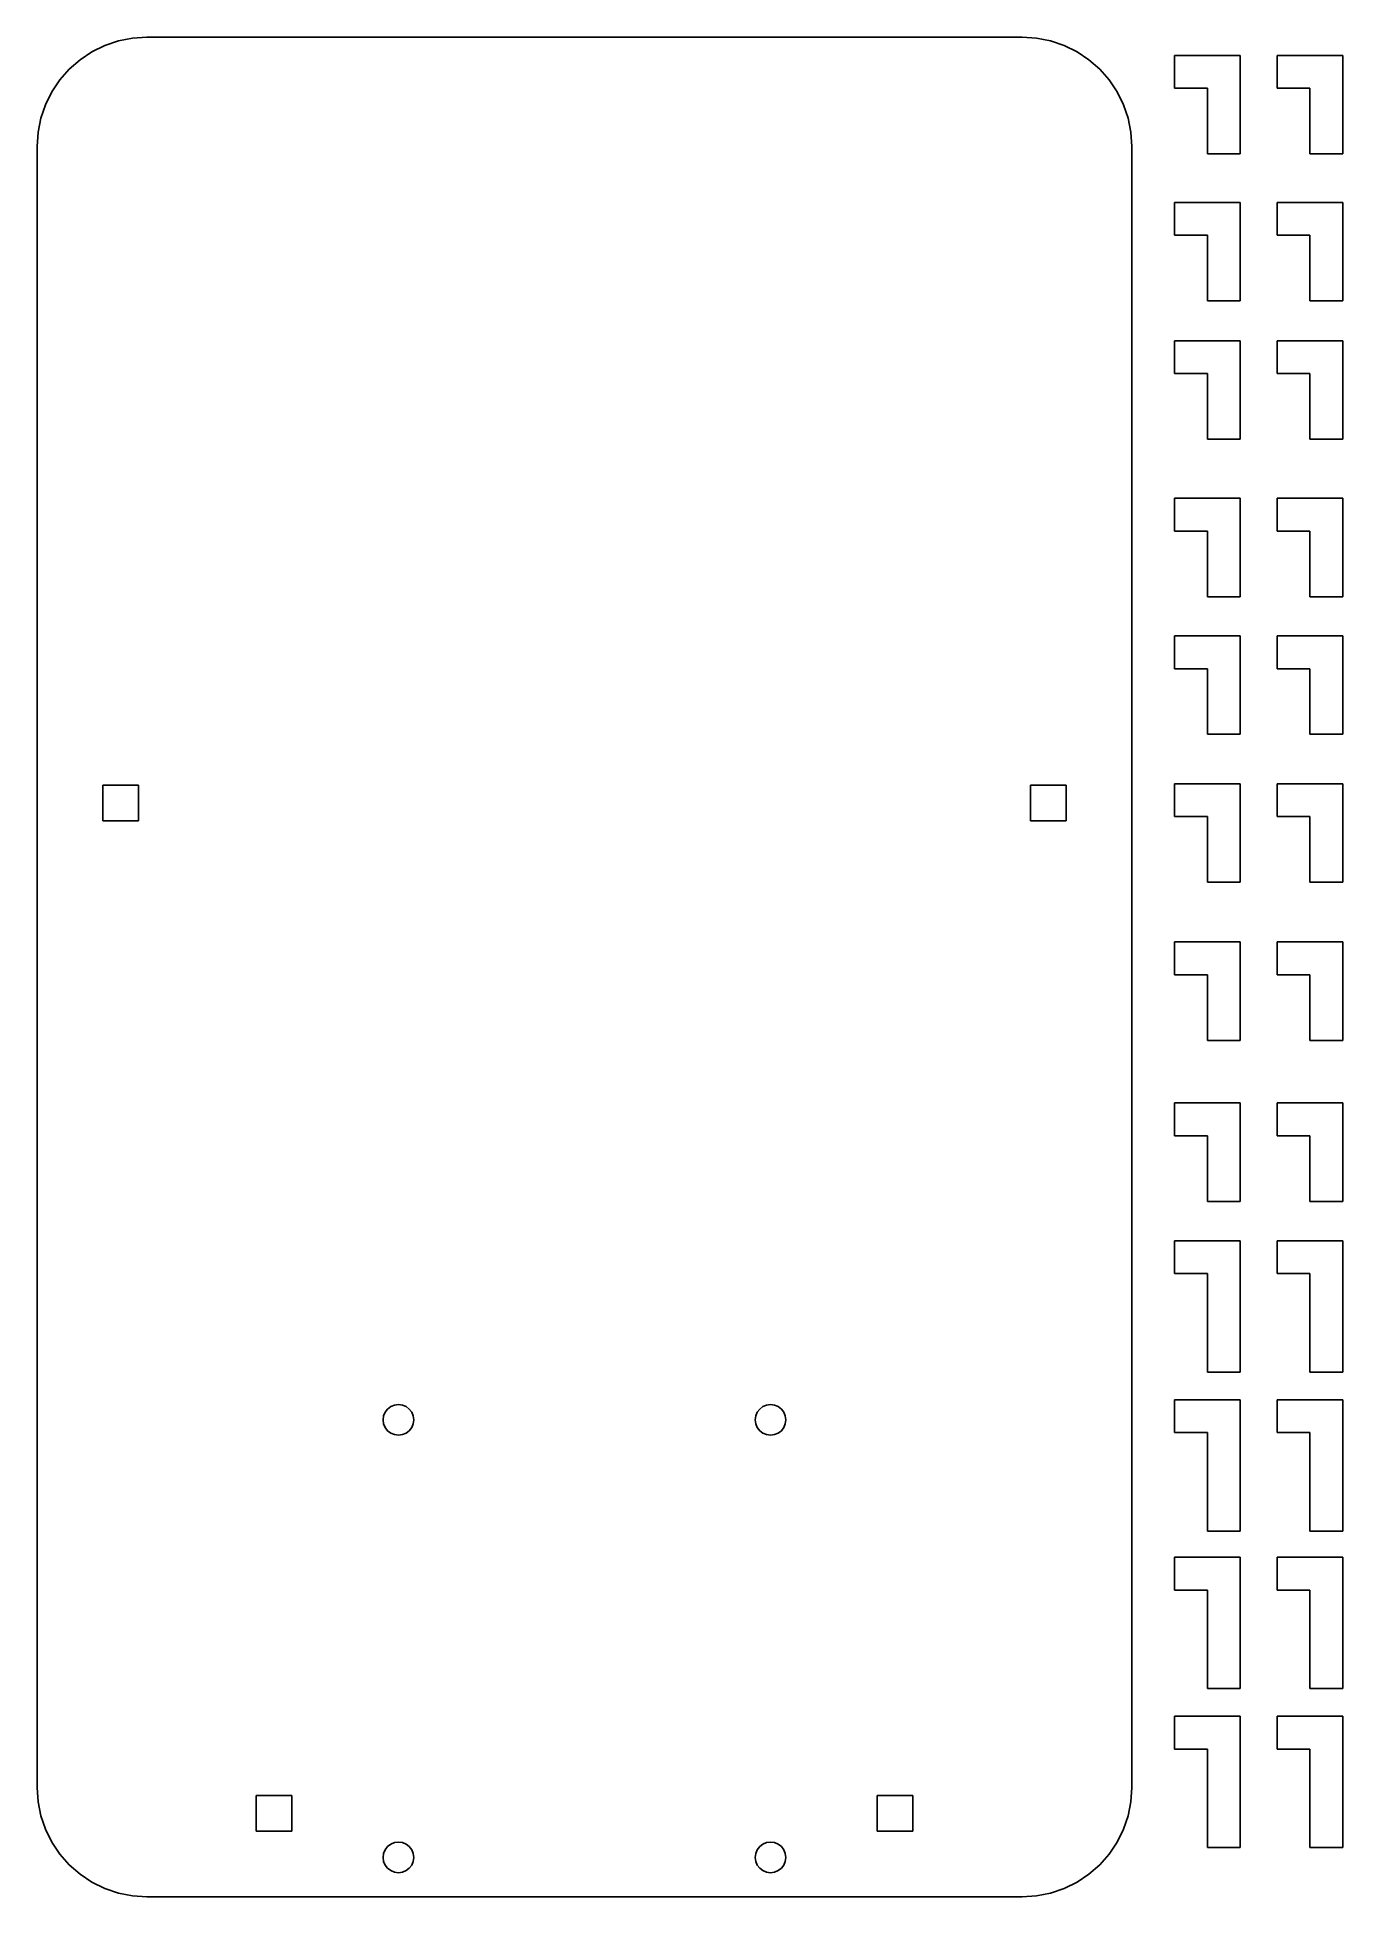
# Model space of a CAD drawing. Extents: x -60 to 60, y -85 to 85.
import ezdxf

# ---------------------------------------------------------------- set-up
doc = ezdxf.new("R2010")
doc.units = 0
doc.header["$MEASUREMENT"] = 0
doc.layers.get('0').update_dxf_attribs({"linetype": 'CONTINUOUS'})

msp = doc.modelspace()

# ---------------------------------------------------------------- linework, layer by layer
for p, q in [((-49.64, 85), (-50.95, 84.91)), ((30.36, 85), (-49.64, 85)), ((30.36, 85), (31.66, 84.91)), ((-54.64, 83.66), (-55.73, 82.93)), ((-53.47, 84.24), (-54.64, 83.66)), ((-52.23, 84.66), (-53.47, 84.24)), ((-50.95, 84.91), (-52.23, 84.66)), ((31.66, 84.91), (32.95, 84.66)), ((32.95, 84.66), (34.18, 84.24)), ((34.18, 84.24), (35.36, 83.66)), ((35.36, 83.66), (36.44, 82.93)), ((44.28, 80.33), (44.28, 83.33)), ((44.28, 83.33), (50.28, 83.33)), ((50.28, 83.33), (50.28, 74.33)), ((53.64, 80.33), (53.64, 83.33)), ((53.64, 83.33), (59.64, 83.33)), ((59.64, 83.33), (59.64, 74.33)), ((-56.71, 82.07), (-57.58, 81.09)), ((-55.73, 82.93), (-56.71, 82.07)), ((36.44, 82.93), (37.43, 82.07)), ((37.43, 82.07), (38.29, 81.09)), ((-58.3, 80), (-58.88, 78.83)), ((-57.58, 81.09), (-58.3, 80)), ((38.29, 81.09), (39.02, 80)), ((39.02, 80), (39.6, 78.83)), ((47.28, 80.33), (44.28, 80.33)), ((47.28, 74.33), (47.28, 80.33)), ((56.64, 80.33), (53.64, 80.33)), ((56.64, 74.33), (56.64, 80.33)), ((-58.88, 78.83), (-59.3, 77.59)), ((39.6, 78.83), (40.02, 77.59)), ((-59.3, 77.59), (-59.56, 76.31)), ((40.02, 77.59), (40.27, 76.31)), ((-59.56, 76.31), (-59.64, 75)), ((-59.64, 75), (-59.64, -75)), ((40.27, 76.31), (40.36, 75)), ((40.36, -75), (40.36, 75)), ((50.28, 74.33), (47.28, 74.33)), ((59.64, 74.33), (56.64, 74.33)), ((44.28, 66.9), (44.28, 69.9)), ((44.28, 69.9), (50.28, 69.9)), ((50.28, 69.9), (50.28, 60.9)), ((53.64, 66.9), (53.64, 69.9)), ((53.64, 69.9), (59.64, 69.9)), ((59.64, 69.9), (59.64, 60.9)), ((47.28, 66.9), (44.28, 66.9)), ((47.28, 60.9), (47.28, 66.9)), ((56.64, 66.9), (53.64, 66.9)), ((56.64, 60.9), (56.64, 66.9)), ((50.28, 60.9), (47.28, 60.9)), ((59.64, 60.9), (56.64, 60.9)), ((44.28, 54.25), (44.28, 57.25)), ((44.28, 57.25), (50.28, 57.25)), ((50.28, 57.25), (50.28, 48.25)), ((53.64, 54.25), (53.64, 57.25)), ((53.64, 57.25), (59.64, 57.25)), ((59.64, 57.25), (59.64, 48.25)), ((47.28, 54.25), (44.28, 54.25)), ((47.28, 48.25), (47.28, 54.25)), ((56.64, 54.25), (53.64, 54.25)), ((56.64, 48.25), (56.64, 54.25)), ((50.28, 48.25), (47.28, 48.25)), ((59.64, 48.25), (56.64, 48.25)), ((44.28, 39.85), (44.28, 42.85)), ((44.28, 42.85), (50.28, 42.85)), ((50.28, 42.85), (50.28, 33.85)), ((53.64, 39.85), (53.64, 42.85)), ((53.64, 42.85), (59.64, 42.85)), ((59.64, 42.85), (59.64, 33.85)), ((47.28, 39.85), (44.28, 39.85)), ((47.28, 33.85), (47.28, 39.85)), ((56.64, 39.85), (53.64, 39.85)), ((56.64, 33.85), (56.64, 39.85)), ((50.28, 33.85), (47.28, 33.85)), ((59.64, 33.85), (56.64, 33.85)), ((44.28, 27.27), (44.28, 30.27)), ((44.28, 30.27), (50.28, 30.27)), ((50.28, 30.27), (50.28, 21.27)), ((53.64, 27.27), (53.64, 30.27)), ((53.64, 30.27), (59.64, 30.27)), ((59.64, 30.27), (59.64, 21.27)), ((47.28, 27.27), (44.28, 27.27)), ((47.28, 21.27), (47.28, 27.27)), ((56.64, 27.27), (53.64, 27.27)), ((56.64, 21.27), (56.64, 27.27)), ((50.28, 21.27), (47.28, 21.27)), ((59.64, 21.27), (56.64, 21.27)), ((-53.64, 16.62), (-50.39, 16.62)), ((-53.64, 13.37), (-53.64, 16.62)), ((-50.39, 16.62), (-50.39, 13.37)), ((31.11, 16.62), (34.36, 16.62)), ((31.11, 13.37), (31.11, 16.62)), ((34.36, 16.62), (34.36, 13.37)), ((44.28, 13.75), (44.28, 16.75)), ((44.28, 16.75), (50.28, 16.75)), ((50.28, 16.75), (50.28, 7.75)), ((53.64, 13.75), (53.64, 16.75)), ((53.64, 16.75), (59.64, 16.75)), ((59.64, 16.75), (59.64, 7.75)), ((47.28, 13.75), (44.28, 13.75)), ((47.28, 7.75), (47.28, 13.75)), ((56.64, 13.75), (53.64, 13.75)), ((56.64, 7.75), (56.64, 13.75)), ((-50.39, 13.37), (-53.64, 13.37)), ((34.36, 13.37), (31.11, 13.37)), ((50.28, 7.75), (47.28, 7.75)), ((59.64, 7.75), (56.64, 7.75)), ((44.28, -0.71), (44.28, 2.29)), ((44.28, 2.29), (50.28, 2.29)), ((50.28, 2.29), (50.28, -6.71)), ((53.64, -0.71), (53.64, 2.29)), ((53.64, 2.29), (59.64, 2.29)), ((59.64, 2.29), (59.64, -6.71)), ((47.28, -0.71), (44.28, -0.71)), ((47.28, -6.71), (47.28, -0.71)), ((56.64, -0.71), (53.64, -0.71)), ((56.64, -6.71), (56.64, -0.71)), ((50.28, -6.71), (47.28, -6.71)), ((59.64, -6.71), (56.64, -6.71)), ((44.28, -15.43), (44.28, -12.43)), ((44.28, -12.43), (50.28, -12.43)), ((50.28, -12.43), (50.28, -21.43)), ((53.64, -15.43), (53.64, -12.43)), ((53.64, -12.43), (59.64, -12.43)), ((59.64, -12.43), (59.64, -21.43)), ((47.28, -15.43), (44.28, -15.43)), ((47.28, -21.43), (47.28, -15.43)), ((56.64, -15.43), (53.64, -15.43)), ((56.64, -21.43), (56.64, -15.43)), ((50.28, -21.43), (47.28, -21.43)), ((59.64, -21.43), (56.64, -21.43)), ((44.28, -28.03), (44.28, -25.03)), ((44.28, -25.03), (50.28, -25.03)), ((50.28, -25.03), (50.28, -37.03)), ((53.64, -25.03), (59.64, -25.03)), ((53.64, -28.03), (53.64, -25.03)), ((59.64, -25.03), (59.64, -37.03)), ((47.28, -28.03), (44.28, -28.03)), ((47.28, -37.03), (47.28, -28.03)), ((56.64, -28.03), (53.64, -28.03)), ((56.64, -37.03), (56.64, -28.03)), ((50.28, -37.03), (47.28, -37.03)), ((59.64, -37.03), (56.64, -37.03)), ((-27.86, -40.7), (-27.99, -41.04)), ((-27.63, -40.41), (-27.86, -40.7)), ((-27.34, -40.19), (-27.63, -40.41)), ((-27, -40.05), (-27.34, -40.19)), ((-26.64, -40), (-27, -40.05)), ((-26.28, -40.05), (-26.64, -40)), ((-25.94, -40.19), (-26.28, -40.05)), ((-25.65, -40.41), (-25.94, -40.19)), ((-25.43, -40.7), (-25.65, -40.41)), ((-25.29, -41.04), (-25.43, -40.7)), ((6.14, -40.7), (6.01, -41.04)), ((6.37, -40.41), (6.14, -40.7)), ((6.66, -40.19), (6.37, -40.41)), ((7, -40.05), (6.66, -40.19)), ((7.36, -40), (7, -40.05)), ((7.72, -40.05), (7.36, -40)), ((8.06, -40.19), (7.72, -40.05)), ((8.35, -40.41), (8.06, -40.19)), ((8.57, -40.7), (8.35, -40.41)), ((8.71, -41.04), (8.57, -40.7)), ((44.28, -42.56), (44.28, -39.56)), ((44.28, -39.56), (50.28, -39.56)), ((50.28, -39.56), (50.28, -51.56)), ((53.64, -42.56), (53.64, -39.56)), ((53.64, -39.56), (59.64, -39.56)), ((59.64, -39.56), (59.64, -51.56)), ((-27.99, -41.04), (-28.04, -41.4)), ((-28.04, -41.4), (-27.99, -41.76)), ((-27.99, -41.76), (-27.86, -42.1)), ((-27.86, -42.1), (-27.63, -42.39)), ((-27.63, -42.39), (-27.34, -42.61)), ((-25.94, -42.61), (-25.65, -42.39)), ((-25.65, -42.39), (-25.43, -42.1)), ((-25.43, -42.1), (-25.29, -41.76)), ((-25.24, -41.4), (-25.29, -41.04)), ((-25.29, -41.76), (-25.24, -41.4)), ((6.01, -41.04), (5.96, -41.4)), ((5.96, -41.4), (6.01, -41.76)), ((6.01, -41.76), (6.14, -42.1)), ((6.14, -42.1), (6.37, -42.39)), ((6.37, -42.39), (6.66, -42.61)), ((8.06, -42.61), (8.35, -42.39)), ((8.35, -42.39), (8.57, -42.1)), ((8.57, -42.1), (8.71, -41.76)), ((8.76, -41.4), (8.71, -41.04)), ((8.71, -41.76), (8.76, -41.4)), ((-27.34, -42.61), (-27, -42.75)), ((-27, -42.75), (-26.64, -42.8)), ((-26.64, -42.8), (-26.28, -42.75)), ((-26.28, -42.75), (-25.94, -42.61)), ((6.66, -42.61), (7, -42.75)), ((7, -42.75), (7.36, -42.8)), ((7.36, -42.8), (7.72, -42.75)), ((7.72, -42.75), (8.06, -42.61)), ((47.28, -42.56), (44.28, -42.56)), ((47.28, -51.56), (47.28, -42.56)), ((56.64, -42.56), (53.64, -42.56)), ((56.64, -51.56), (56.64, -42.56)), ((50.28, -51.56), (47.28, -51.56)), ((59.64, -51.56), (56.64, -51.56)), ((44.28, -53.96), (50.28, -53.96)), ((44.28, -56.96), (44.28, -53.96)), ((50.28, -53.96), (50.28, -65.96)), ((53.64, -53.96), (59.64, -53.96)), ((53.64, -56.96), (53.64, -53.96)), ((59.64, -53.96), (59.64, -65.96)), ((47.28, -56.96), (44.28, -56.96)), ((47.28, -65.96), (47.28, -56.96)), ((56.64, -56.96), (53.64, -56.96)), ((56.64, -65.96), (56.64, -56.96)), ((50.28, -65.96), (47.28, -65.96)), ((59.64, -65.96), (56.64, -65.96)), ((44.28, -71.49), (44.28, -68.49)), ((44.28, -68.49), (50.28, -68.49)), ((50.28, -68.49), (50.28, -80.49)), ((53.64, -71.49), (53.64, -68.49)), ((53.64, -68.49), (59.64, -68.49)), ((59.64, -68.49), (59.64, -80.49)), ((47.28, -71.49), (44.28, -71.49)), ((47.28, -80.49), (47.28, -71.49)), ((56.64, -71.49), (53.64, -71.49)), ((56.64, -80.49), (56.64, -71.49)), ((-59.64, -75), (-59.56, -76.31)), ((-59.56, -76.31), (-59.3, -77.59)), ((-36.39, -75.75), (-39.64, -75.75)), ((-39.64, -75.75), (-39.64, -79)), ((-36.39, -79), (-36.39, -75.75)), ((17.11, -75.75), (17.11, -79)), ((20.36, -75.75), (17.11, -75.75)), ((20.36, -79), (20.36, -75.75)), ((40.27, -76.31), (40.02, -77.59)), ((40.36, -75), (40.27, -76.31)), ((-59.3, -77.59), (-58.88, -78.83)), ((40.02, -77.59), (39.6, -78.83)), ((-58.88, -78.83), (-58.3, -80)), ((-39.64, -79), (-36.39, -79)), ((17.11, -79), (20.36, -79)), ((39.6, -78.83), (39.02, -80)), ((-58.3, -80), (-57.58, -81.09)), ((-57.58, -81.09), (-56.71, -82.07)), ((-27.99, -81.04), (-28.04, -81.4)), ((-28.04, -81.4), (-27.99, -81.76)), ((-27.86, -80.7), (-27.99, -81.04)), ((-27.63, -80.41), (-27.86, -80.7)), ((-27.34, -80.19), (-27.63, -80.41)), ((-27, -80.05), (-27.34, -80.19)), ((-26.64, -80), (-27, -80.05)), ((-26.28, -80.05), (-26.64, -80)), ((-25.94, -80.19), (-26.28, -80.05)), ((-25.65, -80.41), (-25.94, -80.19)), ((-25.43, -80.7), (-25.65, -80.41)), ((-25.29, -81.04), (-25.43, -80.7)), ((-25.24, -81.4), (-25.29, -81.04)), ((-25.29, -81.76), (-25.24, -81.4)), ((6.01, -81.04), (5.96, -81.4)), ((5.96, -81.4), (6.01, -81.76)), ((6.14, -80.7), (6.01, -81.04)), ((6.37, -80.41), (6.14, -80.7)), ((6.66, -80.19), (6.37, -80.41)), ((7, -80.05), (6.66, -80.19)), ((7.36, -80), (7, -80.05)), ((7.72, -80.05), (7.36, -80)), ((8.06, -80.19), (7.72, -80.05)), ((8.35, -80.41), (8.06, -80.19)), ((8.57, -80.7), (8.35, -80.41)), ((8.71, -81.04), (8.57, -80.7)), ((8.76, -81.4), (8.71, -81.04)), ((8.71, -81.76), (8.76, -81.4)), ((38.29, -81.09), (37.43, -82.07)), ((39.02, -80), (38.29, -81.09)), ((50.28, -80.49), (47.28, -80.49)), ((59.64, -80.49), (56.64, -80.49)), ((-56.71, -82.07), (-55.73, -82.93)), ((-55.73, -82.93), (-54.64, -83.66)), ((-27.99, -81.76), (-27.86, -82.1)), ((-27.86, -82.1), (-27.63, -82.39)), ((-27.63, -82.39), (-27.34, -82.61)), ((-27.34, -82.61), (-27, -82.75)), ((-27, -82.75), (-26.64, -82.8)), ((-26.64, -82.8), (-26.28, -82.75)), ((-26.28, -82.75), (-25.94, -82.61)), ((-25.94, -82.61), (-25.65, -82.39)), ((-25.65, -82.39), (-25.43, -82.1)), ((-25.43, -82.1), (-25.29, -81.76)), ((6.01, -81.76), (6.14, -82.1)), ((6.14, -82.1), (6.37, -82.39)), ((6.37, -82.39), (6.66, -82.61)), ((6.66, -82.61), (7, -82.75)), ((7, -82.75), (7.36, -82.8)), ((7.36, -82.8), (7.72, -82.75)), ((7.72, -82.75), (8.06, -82.61)), ((8.06, -82.61), (8.35, -82.39)), ((8.35, -82.39), (8.57, -82.1)), ((8.57, -82.1), (8.71, -81.76)), ((36.44, -82.93), (35.36, -83.66)), ((37.43, -82.07), (36.44, -82.93)), ((-54.64, -83.66), (-53.47, -84.24)), ((-53.47, -84.24), (-52.23, -84.66)), ((-52.23, -84.66), (-50.95, -84.91)), ((-50.95, -84.91), (-49.64, -85)), ((-49.64, -85), (30.36, -85)), ((31.66, -84.91), (30.36, -85)), ((32.95, -84.66), (31.66, -84.91)), ((34.18, -84.24), (32.95, -84.66)), ((35.36, -83.66), (34.18, -84.24))]:
    msp.add_line(p, q)

doc.saveas('drawing.dxf')
